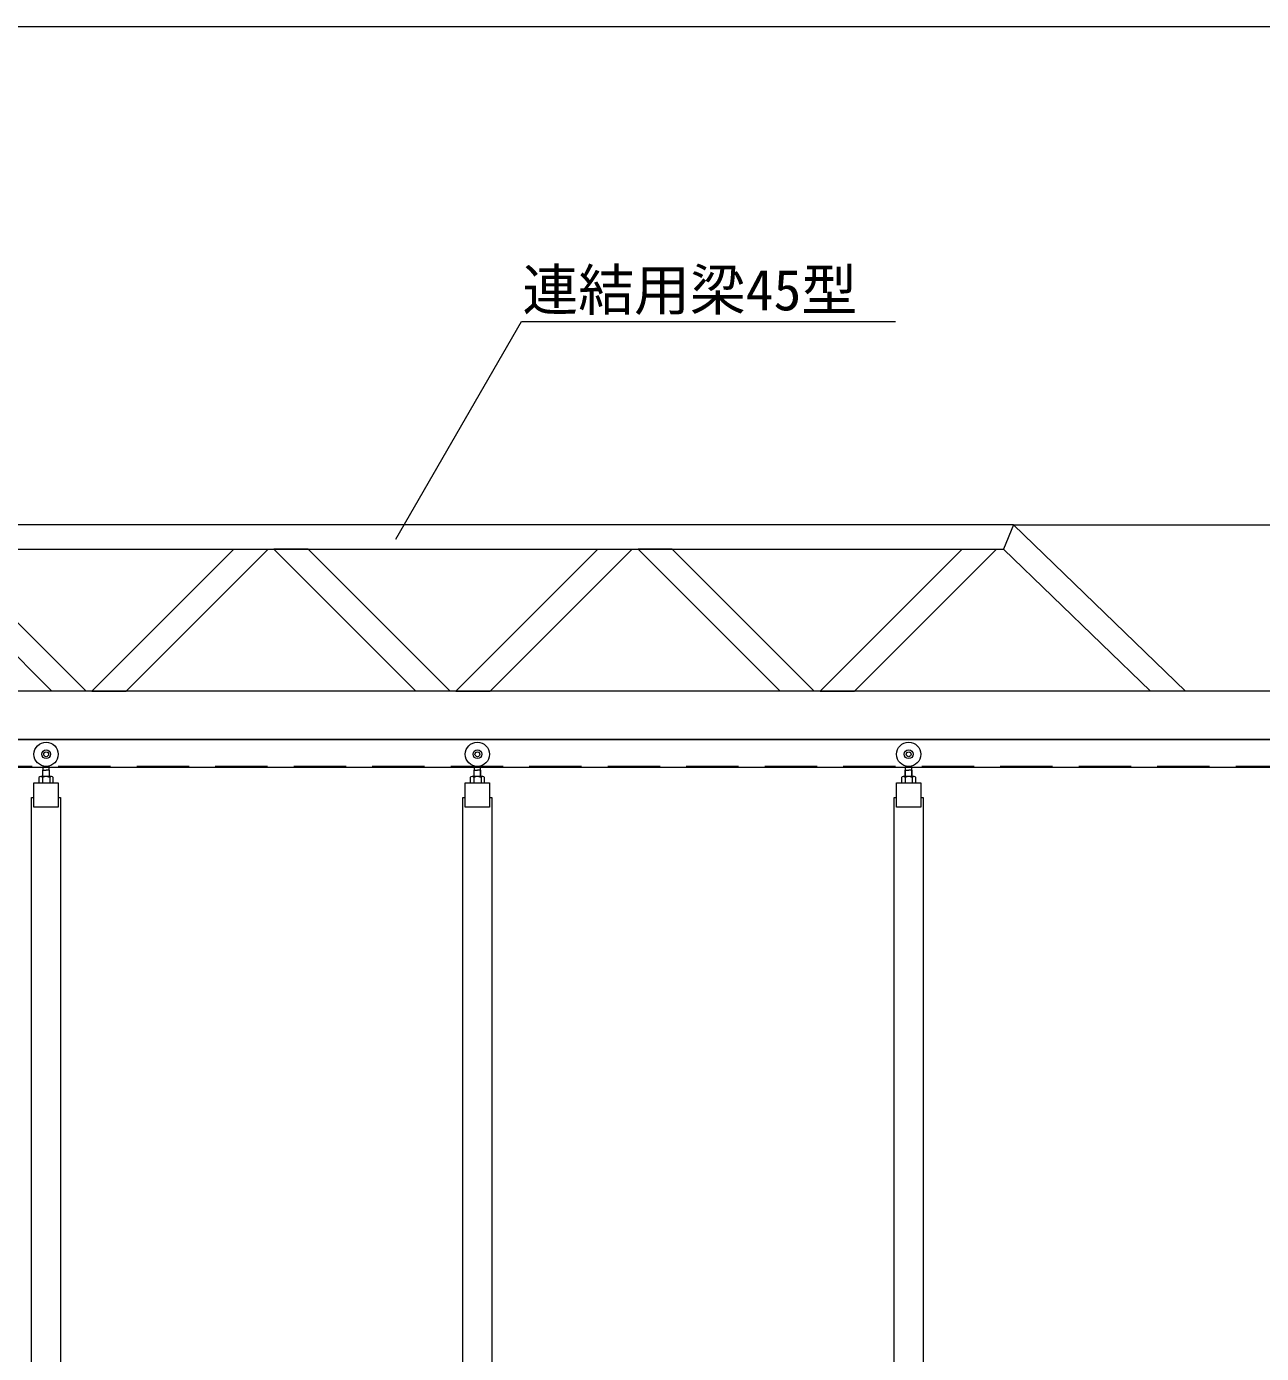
# Model space of a CAD drawing. Units: millimetres, scale not verified. Extents: x -12090 to 12090, y -18325 to 18325.
# Drawn here: x -2281 to 268, y 8600 to 11339 of the extents above; entities that cross this region are included whole.
import ezdxf
from ezdxf.enums import TextEntityAlignment as Align

# ---------------------------------------------------------------- set-up
doc = ezdxf.new("R2010")
doc.units = ezdxf.units.MM
doc.header["$LTSCALE"] = 90
doc.linetypes.add('DASHED1', pattern=[1.8, 1.2, -0.6])
for name, color, linetype, lineweight in [('0-B_寸法', 134, 'Continuous', 18), ('1-0_中央走行棒', 134, 'Continuous', 18), ('1-B_文字', 134, 'Continuous', 18), ('1-D_連結用梁45', 134, 'Continuous', 18)]:
    doc.layers.add(name, color=color, linetype=linetype, lineweight=lineweight)
doc.styles.add('ＭＳ ゴシック', font='')
doc.styles.get('ＭＳ ゴシック').set_extended_font_data('MS Gothic')

msp = doc.modelspace()

# ---------------------------------------------------------------- linework, layer by layer
at = {"layer": '0-B_寸法'}
for p, q in [((-9384.19, 11338.6), (1283.81, 11338.6)), ((-243.19, 10310), (2410.8, 10310))]:
    msp.add_line(p, q, dxfattribs=at)
at = {"layer": '1-0_中央走行棒'}
for p, q in [((-2246.45, 9803.6), (-2246.45, 9812.39)), ((-2233.94, 9803.6), (-2233.94, 9812.39)), ((-1356.44, 9803.6), (-1356.44, 9812.39)), ((-1343.94, 9803.6), (-1343.94, 9812.39)), ((-466.44, 9803.6), (-466.44, 9812.39)), ((-453.94, 9803.6), (-453.94, 9812.39)), ((-2229.07, 9790.56), (-2251.31, 9790.56)), ((-2247.7, 9790.56), (-2251.31, 9790.56)), ((-2248.13, 9790.56), (-2248.13, 9790.6)), ((-2247.7, 9788.56), (-2247.7, 9777.56)), ((-2246.89, 9790.56), (-2246.89, 9803.6)), ((-2233.49, 9790.56), (-2233.49, 9803.6)), ((-2229.07, 9790.56), (-2232.69, 9790.56)), ((-2232.69, 9788.56), (-2232.69, 9777.56)), ((-2232.25, 9790.56), (-2232.25, 9790.6)), ((-1339.07, 9790.56), (-1361.32, 9790.56)), ((-1357.69, 9790.56), (-1361.32, 9790.56)), ((-1358.13, 9790.56), (-1358.13, 9790.6)), ((-1357.69, 9788.56), (-1357.69, 9777.56)), ((-1356.89, 9790.56), (-1356.89, 9803.6)), ((-1343.49, 9790.56), (-1343.49, 9803.6)), ((-1339.07, 9790.56), (-1342.69, 9790.56)), ((-1342.69, 9788.56), (-1342.69, 9777.56)), ((-1342.26, 9790.56), (-1342.26, 9790.6)), ((-449.06, 9790.56), (-471.32, 9790.56)), ((-467.69, 9790.56), (-471.32, 9790.56)), ((-468.14, 9790.56), (-468.14, 9790.6)), ((-467.69, 9788.56), (-467.69, 9777.56)), ((-466.89, 9790.56), (-466.89, 9803.6)), ((-453.49, 9790.56), (-453.49, 9803.6)), ((-449.06, 9790.56), (-452.69, 9790.56)), ((-452.69, 9788.56), (-452.69, 9777.56)), ((-452.26, 9790.56), (-452.26, 9790.6))]:
    msp.add_line(p, q, dxfattribs=at)
for points in [[(-2215.2, 9727.56), (-2265.19, 9727.56), (-2265.19, 9777.56), (-2215.2, 9777.56)], [(-1325.2, 9727.56), (-1375.19, 9727.56), (-1375.19, 9777.56), (-1325.2, 9777.56)], [(-435.19, 9727.56), (-485.19, 9727.56), (-485.19, 9777.56), (-435.19, 9777.56)]]:
    msp.add_lwpolyline(points, close=True, dxfattribs=at)
for points in [[(-2254.94, 9788.56), (-2254.94, 9777.56), (-2225.44, 9777.56), (-2225.44, 9788.56)], [(-2248.13, 9790.6), (-2247.19, 9790.6), (-2247.19, 9803.6), (-2240.19, 9803.6)], [(-2232.25, 9790.6), (-2233.2, 9790.6), (-2233.2, 9803.6), (-2240.19, 9803.6)], [(-1364.94, 9788.56), (-1364.94, 9777.56), (-1335.45, 9777.56), (-1335.45, 9788.56)], [(-1358.13, 9790.6), (-1357.19, 9790.6), (-1357.19, 9803.6), (-1350.19, 9803.6)], [(-1342.26, 9790.6), (-1343.2, 9790.6), (-1343.2, 9803.6), (-1350.19, 9803.6)], [(-474.94, 9788.56), (-474.94, 9777.56), (-445.45, 9777.56), (-445.45, 9788.56)], [(-468.14, 9790.6), (-467.19, 9790.6), (-467.19, 9803.6), (-460.2, 9803.6)], [(-452.26, 9790.6), (-453.19, 9790.6), (-453.19, 9803.6), (-460.2, 9803.6)], [(-2270.2, 8415.56), (-2270.2, 9747.56), (-2265.19, 9747.56)], [(-2215.2, 9747.56), (-2210.19, 9747.56), (-2210.19, 8415.56)], [(-1380.19, 8415.56), (-1380.19, 9747.56), (-1375.19, 9747.56)], [(-1325.2, 9747.56), (-1320.19, 9747.56), (-1320.19, 8415.56)], [(-490.19, 8415.56), (-490.19, 9747.56), (-485.19, 9747.56)], [(-435.19, 9747.56), (-430.19, 9747.56), (-430.19, 8415.56)]]:
    msp.add_lwpolyline(points, dxfattribs=at)
for centre, radius in [((-2240.19, 9836.6), 25), ((-1350.19, 9836.6), 25), ((-460.2, 9836.6), 25), ((-2240.19, 9836.6), 9), ((-2240.19, 9836.6), 5), ((-1350.19, 9836.6), 9), ((-1350.19, 9836.6), 5), ((-460.2, 9836.6), 9), ((-460.2, 9836.6), 5)]:
    msp.add_circle(centre, radius, dxfattribs=at)
for centre, radius, start, end in [((-2251.31, 9786.28), 4.28, 32.227, 147.773), ((-2240.19, 9775.49), 15.07, 60.137, 119.863), ((-2229.07, 9786.28), 4.28, 32.227, 147.773), ((-1361.32, 9786.28), 4.28, 32.227, 147.773), ((-1350.19, 9775.49), 15.07, 60.137, 119.863), ((-1339.07, 9786.28), 4.28, 32.227, 147.773), ((-471.32, 9786.28), 4.28, 32.227, 147.773), ((-460.2, 9775.49), 15.07, 60.137, 119.863), ((-449.06, 9786.28), 4.28, 32.227, 147.773)]:
    msp.add_arc(centre, radius, start, end, dxfattribs=at)
at = {"layer": '1-B_文字'}
msp.add_line((-1258.54, 10729.86), (-487.48, 10729.86), dxfattribs=at)
msp.add_lwpolyline([(-1518.31, 10280.68), (-1258.97, 10729.86), (-1258.54, 10729.86)], dxfattribs=at)
at = {"layer": '1-D_連結用梁45'}
for p, q in [((-244.2, 10310), (-3144.19, 10310)), ((-244.2, 10310), (-264.39, 10260)), ((-244.2, 10310), (111, 9967)), ((-3094.19, 10260), (-264.39, 10260)), ((-2228.48, 9967), (-2521.49, 10260)), ((-2157.77, 9967), (-2450.77, 10260)), ((-2145.77, 9967), (-1852.78, 10260)), ((-2075.06, 9967), (-1782.06, 10260)), ((-1852.78, 10260), (-1782.06, 10260)), ((-1699.35, 10260), (-1770.06, 10260)), ((-1477.06, 9967), (-1770.06, 10260)), ((-1406.35, 9967), (-1699.35, 10260)), ((-1394.35, 9967), (-1101.35, 10260)), ((-1323.64, 9967), (-1030.64, 10260)), ((-1101.35, 10260), (-1030.64, 10260)), ((-947.93, 10260), (-1018.64, 10260)), ((-725.64, 9967), (-1018.64, 10260)), ((-654.93, 9967), (-947.93, 10260)), ((-642.93, 9967), (-349.93, 10260)), ((-572.22, 9967), (-279.22, 10260)), ((-349.93, 10260), (-279.22, 10260)), ((-264.39, 10260), (39.02, 9967)), ((1449.81, 9967), (-3129.89, 9967)), ((-2157.77, 9967), (-2228.48, 9967)), ((-2145.77, 9967), (-2075.06, 9967)), ((-1406.35, 9967), (-1477.06, 9967)), ((-1394.35, 9967), (-1323.64, 9967)), ((-654.93, 9967), (-725.64, 9967)), ((-642.93, 9967), (-572.22, 9967))]:
    msp.add_line(p, q, dxfattribs=at)
at = {"layer": '1-D_連結用梁45', "linetype": 'DASHED1'}
msp.add_line((1294.8, 9811.6), (-3150.19, 9811.6), dxfattribs=at)
at = {"layer": '1-D_連結用梁45'}
for points in [[(-3144.19, 9967), (-3144.19, 9867), (1049.81, 9867)], [(449.81, 9867), (-3150.19, 9867), (-3150.19, 9810), (449.81, 9810), (449.81, 9813)]]:
    msp.add_lwpolyline(points, dxfattribs=at)

# ---------------------------------------------------------------- texts
at = {"layer": '1-B_文字', "style": 'ＭＳ ゴシック'}
msp.add_text('連結用梁45型', height=84.46, dxfattribs=at).set_placement((-1257.34, 10727.51), align=Align.BOTTOM_LEFT)

doc.saveas('drawing.dxf')
